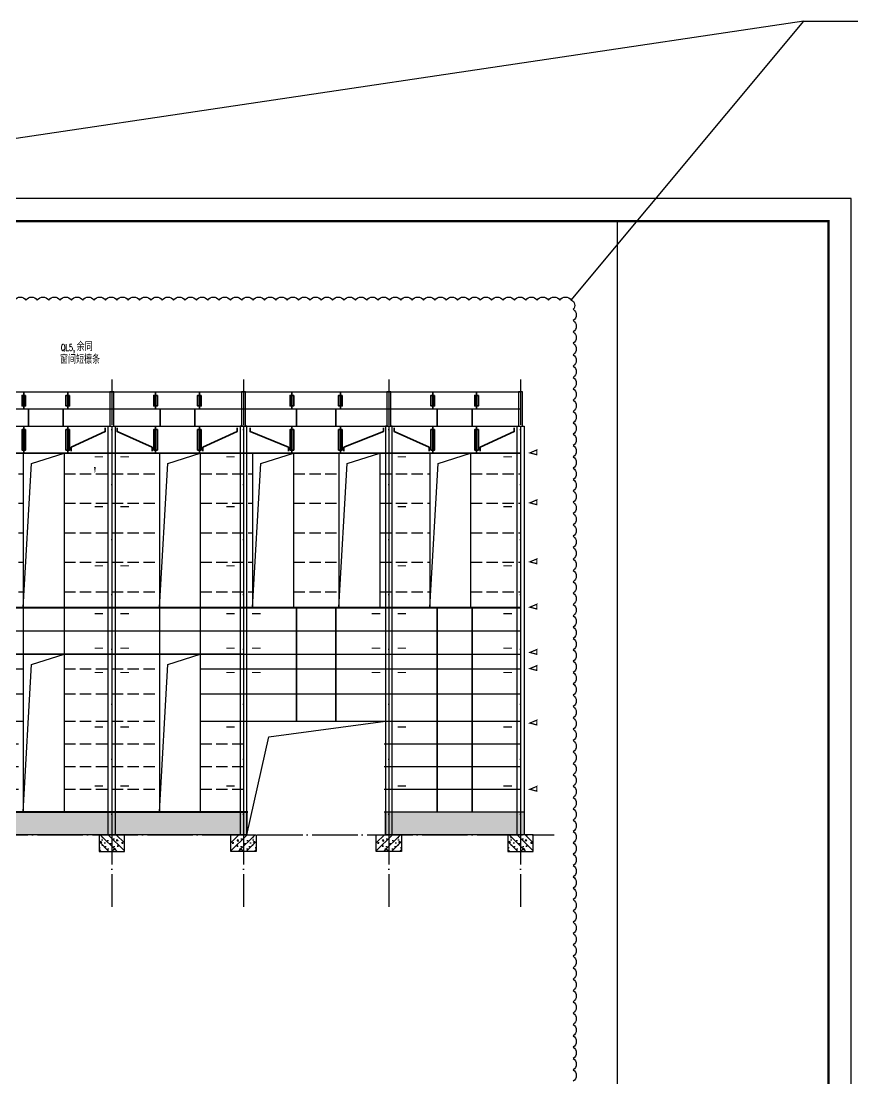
# Model space of a CAD drawing. Extents: x 95752 to 843522, y -411933 to 75567.
# Drawn here: x 770378 to 806988, y -67764 to -21178 of the extents above; entities that cross this region are included whole.
import ezdxf

# ---------------------------------------------------------------- set-up
doc = ezdxf.new("R2010")
doc.units = 0
doc.header["$LTSCALE"] = 1000
doc.header["$MEASUREMENT"] = 0
doc.linetypes.add('DASH', pattern=[0.35, 0.25, -0.1])
doc.linetypes.add('DOTE', pattern=[2.42, 2, -0.2, 0.02, -0.2])
for name, color, linetype in [('DIM_SYMB', 3, 'Continuous'), ('DOTE', 1, 'Continuous'), ('PUB_TITLE', 4, 'Continuous'), ('修改说明', 190, 'Continuous'), ('檩条', 4, 'Continuous'), ('钢柱', 6, 'Continuous')]:
    doc.layers.add(name, color=color, linetype=linetype)
doc.layers.add('拉杆', color=3, linetype='Continuous', lineweight=35)
doc.styles.add('_TCH_DIM', font='SIMPLEX', dxfattribs={"bigfont": 'GBCBIG'})

# ---------------------------------------------------------------- blocks, each defined once
blk = doc.blocks.new('qmlt3')
at = {"layer": '檩条', "color": 4}
for points in [[(432714, -644658), (486714, -644658)], [(432714, -645408), (486714, -645408)], [(432714, -646158), (486714, -646158)], [(434914, -647358), (434914, -655758)], [(436714, -647358), (436714, -655758)], [(438914, -647358), (438914, -654158)], [(440714, -647358), (440714, -654158)], [(442714, -647358), (442714, -654158)], [(444514, -647358), (444514, -654158)], [(446814, -647358), (446814, -655758)], [(448614, -647358), (448614, -655758)], [(452814, -647358), (452814, -655758)], [(454614, -647358), (454614, -655758)], [(456914, -647358), (456914, -654158)], [(458714, -647358), (458714, -654158)], [(460714, -647358), (460714, -654158)], [(462514, -647358), (462514, -654158)], [(464814, -647358), (464814, -655758)], [(466614, -647358), (466614, -655758)], [(470814, -647358), (470814, -655758)], [(472614, -647358), (472614, -655758)], [(474914, -647358), (474914, -654158)], [(476714, -647358), (476714, -654158)], [(478714, -647358), (478714, -654158)], [(480514, -647358), (480514, -654158)], [(482714, -647358), (482714, -654158)], [(484514, -647358), (484514, -654158)], [(432714, -655183), (486714, -655183)], [(434914, -655758), (434914, -663158)], [(436714, -655758), (436714, -663158)], [(446814, -655758), (446814, -663158)], [(448614, -655758), (448614, -663158)], [(452814, -655758), (452814, -663158)], [(454614, -655758), (454614, -663158)], [(464814, -655758), (464814, -663158)], [(466614, -655758), (466614, -663158)], [(470814, -655758), (470814, -663158)], [(472614, -655758), (472614, -663158)], [(438514, -656208), (444914, -656208)], [(456664, -656208), (462914, -656208)], [(474514, -656208), (486714, -656208)], [(436714, -656858), (446814, -656858)], [(454614, -656858), (464814, -656858)], [(472614, -656858), (486714, -656858)], [(436714, -657958), (446814, -657958)], [(454614, -657958), (464814, -657958)], [(472614, -657958), (486714, -657958)], [(436714, -659158), (446814, -659158)], [(454614, -659158), (464814, -659158)], [(472614, -659158), (486714, -659158)], [(480714, -660158), (486714, -660158)], [(480714, -661158), (486714, -661158)], [(480714, -662158), (486714, -662158)], [(480714, -663158), (486714, -663158)]]:
    blk.add_lwpolyline(points, dxfattribs=at)
at = {"layer": '檩条', "color": 2, "const_width": 80}
for points in [[(432714, -647358), (486714, -647358)], [(432714, -654158), (486714, -654158)], [(432714, -656208), (438364, -656208)], [(445064, -656208), (456514, -656208)], [(463064, -656208), (474514, -656208)], [(432714, -663158), (438714, -663158)], [(444714, -663158), (456714, -663158)], [(462714, -663158), (474714, -663158)]]:
    blk.add_lwpolyline(points, dxfattribs=at)
at = {"layer": '檩条', "color": 11, "linetype": 'DASH', "ltscale": 2}
for points in [[(432714, -648258), (434914, -648258)], [(436714, -648258), (438914, -648258)], [(440714, -648258), (442714, -648258)], [(444514, -648258), (446814, -648258)], [(448614, -648258), (452814, -648258)], [(454614, -648258), (456914, -648258)], [(458714, -648258), (460714, -648258)], [(462514, -648258), (464814, -648258)], [(466614, -648258), (470814, -648258)], [(472614, -648258), (474914, -648258)], [(476714, -648258), (478714, -648258)], [(480514, -648258), (482714, -648258)], [(484514, -648258), (486714, -648258)], [(432714, -649558), (434914, -649558)], [(436714, -649558), (438914, -649558)], [(440714, -649558), (442714, -649558)], [(444514, -649558), (446814, -649558)], [(448614, -649558), (452814, -649558)], [(454614, -649558), (456914, -649558)], [(458714, -649558), (460714, -649558)], [(462514, -649558), (464814, -649558)], [(466614, -649558), (470814, -649558)], [(472614, -649558), (474914, -649558)], [(476714, -649558), (478714, -649558)], [(480514, -649558), (482714, -649558)], [(484514, -649558), (486714, -649558)], [(432714, -650858), (434914, -650858)], [(436714, -650858), (438914, -650858)], [(440714, -650858), (442714, -650858)], [(444514, -650858), (446814, -650858)], [(448614, -650858), (452814, -650858)], [(454614, -650858), (456914, -650858)], [(458714, -650858), (460714, -650858)], [(462514, -650858), (464814, -650858)], [(466614, -650858), (470814, -650858)], [(472614, -650858), (474914, -650858)], [(476714, -650858), (478714, -650858)], [(480514, -650858), (482714, -650858)], [(484514, -650858), (486714, -650858)], [(432714, -652158), (434914, -652158)], [(436714, -652158), (438914, -652158)], [(440714, -652158), (442714, -652158)], [(444514, -652158), (446814, -652158)], [(448614, -652158), (452814, -652158)], [(454614, -652158), (456914, -652158)], [(458714, -652158), (460714, -652158)], [(462514, -652158), (464814, -652158)], [(466614, -652158), (470814, -652158)], [(472614, -652158), (474914, -652158)], [(476714, -652158), (478714, -652158)], [(480514, -652158), (482714, -652158)], [(484514, -652158), (486714, -652158)], [(432714, -653458), (434914, -653458)], [(436714, -653458), (438914, -653458)], [(440714, -653458), (442714, -653458)], [(444514, -653458), (446814, -653458)], [(448614, -653458), (452814, -653458)], [(454614, -653458), (456914, -653458)], [(458714, -653458), (460714, -653458)], [(462514, -653458), (464814, -653458)], [(466614, -653458), (470814, -653458)], [(472614, -653458), (474914, -653458)], [(476714, -653458), (478714, -653458)], [(480514, -653458), (482714, -653458)], [(484514, -653458), (486714, -653458)], [(432714, -656858), (434914, -656858)], [(448614, -656858), (452814, -656858)], [(466614, -656858), (470814, -656858)], [(432714, -657958), (434914, -657958)], [(448614, -657958), (452814, -657958)], [(466614, -657958), (470814, -657958)], [(432714, -659158), (434914, -659158)], [(448614, -659158), (452814, -659158)], [(466614, -659158), (470814, -659158)], [(432714, -660158), (434914, -660158)], [(436714, -660158), (438714, -660158)], [(444714, -660158), (446814, -660158)], [(448614, -660158), (452814, -660158)], [(454614, -660158), (456714, -660158)], [(462714, -660158), (464814, -660158)], [(466614, -660158), (470814, -660158)], [(472614, -660158), (474714, -660158)], [(432714, -661158), (434914, -661158)], [(436714, -661158), (438714, -661158)], [(444714, -661158), (446814, -661158)], [(448614, -661158), (452814, -661158)], [(454614, -661158), (456714, -661158)], [(462714, -661158), (464814, -661158)], [(466614, -661158), (470814, -661158)], [(472614, -661158), (474714, -661158)], [(432714, -662158), (434914, -662158)], [(436714, -662158), (438714, -662158)], [(444714, -662158), (446814, -662158)], [(448614, -662158), (452814, -662158)], [(454614, -662158), (456714, -662158)], [(462714, -662158), (464814, -662158)], [(466614, -662158), (470814, -662158)], [(472614, -662158), (474714, -662158)]]:
    blk.add_lwpolyline(points, dxfattribs=at)

msp = doc.modelspace()

# ---------------------------------------------------------------- hatches: boundary and pattern name
h = msp.add_hatch()
h.set_pattern_fill('AR-B816', color=251, scale=100, style=0)
h.set_pattern_definition([(0, (0, 0), (0, 121.3104), []), (90, (0, 0), (-121.3104, 121.3104), [121.3104, -121.3104])])
h.paths.add_polyline_path([(786414, -56009.4), (792514, -56009.4), (792514, -57009.4), (786414, -57009.4)])
h.paths.add_polyline_path([(768364, -56009.4), (780314, -56009.4), (780314, -57009.4), (768364, -57009.4)])
h.paths.add_polyline_path([(750414, -56009.4), (762314, -56009.4), (762314, -57009.4), (750414, -57009.4)])
h.paths.add_polyline_path([(738364, -56009.4), (744314, -56009.4), (744314, -57009.4), (738364, -57009.4)])
h = msp.add_hatch()
h.set_pattern_fill('钢筋混凝土', color=256, scale=100, style=0)
h.set_pattern_definition([(135, (1723373.47, 441626.53), (176.776695, 176.776695), []), (130, (1723373.47, 441626.5), (-717.26018, -62.75213), [75, -825]), (185, (1723373.5, 441626.5), (138.75133, 752.19213), [60, -660]), (79.5486, (1723313.7, 441621.3), (-578.5094, 689.43954), [63.7402, -701.1421]), (133.8158, (1723373.5, 441826.5), (-1067.24105, -165.519), [112.5, -1237.5]), (83.3644, (1723284.5, 441812.7), (-934.6627, 974.1179), [95.6103, -1051.713]), (188.8158, (1723373.5, 441826.5), (-934.662, 974.1186), [90, -990]), (159, (1723273.47, 441776.5), (-596.90705, -402.6189), [75, -825]), (214, (1723273.5, 441776.5), (-243.31533, 725.15005), [60, -660]), (108.5486, (1723223.7, 441743), (-840.22263, 322.5305), [63.7402, -701.1421]), (142.5, (1723373.47, 441626.53), (-12.159855, 332.893854), [0, -652, 0, -670, 0, -662.5]), (172.5, (1723373.47, 441626.53), (-263.06954, 394.41171), [0, -382, 0, -637, 0, -252.5]), (212.5, (1723596.47, 441626.53), (-533.822436, -22.55487), [0, -250, 0, -780, 0, -1035]), (222.5, (1723696.47, 441626.53), (-583.18617, 100.10498), [0, -325, 0, -518, 0, -735])])
h.paths.add_polyline_path([(774923.1, -57009.4), (773804.8, -57009.4), (773804.8, -57751.3), (774923.1, -57751.3)])
h = msp.add_hatch()
h.set_pattern_fill('钢筋混凝土', color=256, scale=100, style=0)
h.set_pattern_definition([(45, (-168845.55, 441626.53), (-176.776695, 176.776695), []), (50, (-168845.55, 441626.5), (717.26018, -62.75213), [75, -825]), (355, (-168845.55, 441626.5), (-138.75133, 752.19213), [60, -660]), (100.4514, (-168785.8, 441621.3), (578.5094, 689.43954), [63.7402, -701.1421]), (46.1842, (-168845.55, 441826.5), (1067.24105, -165.519), [112.5, -1237.5]), (96.6356, (-168756.6, 441812.7), (934.6627, 974.1179), [95.6103, -1051.713]), (351.1842, (-168845.5, 441826.5), (934.662, 974.1186), [90, -990]), (21, (-168745.55, 441776.5), (596.90705, -402.6189), [75, -825]), (326, (-168745.55, 441776.5), (243.31533, 725.15005), [60, -660]), (71.4514, (-168695.8, 441743), (840.22263, 322.5305), [63.7402, -701.1421]), (37.5, (-168845.55, 441626.53), (12.159855, 332.893854), [0, -652, 0, -670, 0, -662.5]), (7.5, (-168845.55, 441626.53), (263.06954, 394.41171), [0, -382, 0, -637, 0, -252.5]), (327.5, (-169068.55, 441626.53), (533.822436, -22.55487), [0, -250, 0, -780, 0, -1035]), (317.5, (-169168.55, 441626.53), (583.18617, 100.10498), [0, -325, 0, -518, 0, -735])])
h.paths.add_polyline_path([(779604.8, -57009.4), (780723.1, -57009.4), (780723.1, -57751.3), (779604.8, -57751.3)])
h = msp.add_hatch()
h.set_pattern_fill('钢筋混凝土', color=256, scale=100, style=0)
h.set_pattern_definition([(45, (-162445.55, 441626.53), (-176.776695, 176.776695), []), (50, (-162445.55, 441626.5), (717.26018, -62.75213), [75, -825]), (355, (-162445.55, 441626.5), (-138.75133, 752.19213), [60, -660]), (100.4514, (-162385.8, 441621.3), (578.5094, 689.43954), [63.7402, -701.1421]), (46.1842, (-162445.55, 441826.5), (1067.24105, -165.519), [112.5, -1237.5]), (96.6356, (-162356.6, 441812.7), (934.6627, 974.1179), [95.6103, -1051.713]), (351.1842, (-162445.5, 441826.5), (934.662, 974.1186), [90, -990]), (21, (-162345.55, 441776.5), (596.90705, -402.6189), [75, -825]), (326, (-162345.55, 441776.5), (243.31533, 725.15005), [60, -660]), (71.4514, (-162295.8, 441743), (840.22263, 322.5305), [63.7402, -701.1421]), (37.5, (-162445.55, 441626.53), (12.159855, 332.893854), [0, -652, 0, -670, 0, -662.5]), (7.5, (-162445.55, 441626.53), (263.06954, 394.41171), [0, -382, 0, -637, 0, -252.5]), (327.5, (-162668.55, 441626.53), (533.822436, -22.55487), [0, -250, 0, -780, 0, -1035]), (317.5, (-162768.55, 441626.53), (583.18617, 100.10498), [0, -325, 0, -518, 0, -735])])
h.paths.add_polyline_path([(786004.8, -57009.4), (787123.1, -57009.4), (787123.1, -57751.3), (786004.8, -57751.3)])
h = msp.add_hatch()
h.set_pattern_fill('钢筋混凝土', color=256, scale=100, style=0)
h.set_pattern_definition([(135, (1741373.47, 441626.53), (176.776695, 176.776695), []), (130, (1741373.47, 441626.5), (-717.26018, -62.75213), [75, -825]), (185, (1741373.5, 441626.5), (138.75133, 752.19213), [60, -660]), (79.5486, (1741313.7, 441621.3), (-578.5094, 689.43954), [63.7402, -701.1421]), (133.8158, (1741373.5, 441826.5), (-1067.24105, -165.519), [112.5, -1237.5]), (83.3644, (1741284.5, 441812.7), (-934.6627, 974.1179), [95.6103, -1051.713]), (188.8158, (1741373.5, 441826.5), (-934.662, 974.1186), [90, -990]), (159, (1741273.47, 441776.5), (-596.90705, -402.6189), [75, -825]), (214, (1741273.5, 441776.5), (-243.31533, 725.15005), [60, -660]), (108.5486, (1741223.7, 441743), (-840.22263, 322.5305), [63.7402, -701.1421]), (142.5, (1741373.47, 441626.53), (-12.159855, 332.893854), [0, -652, 0, -670, 0, -662.5]), (172.5, (1741373.47, 441626.53), (-263.06954, 394.41171), [0, -382, 0, -637, 0, -252.5]), (212.5, (1741596.47, 441626.53), (-533.822436, -22.55487), [0, -250, 0, -780, 0, -1035]), (222.5, (1741696.47, 441626.53), (-583.18617, 100.10498), [0, -325, 0, -518, 0, -735])])
h.paths.add_polyline_path([(792923.1, -57009.4), (791804.8, -57009.4), (791804.8, -57751.3), (792923.1, -57751.3)])

# ---------------------------------------------------------------- linework, layer by layer
at = {"color": 2}
msp.add_lwpolyline([(796614.8, -112089.5), (805914.8, -112089.5), (805914.8, -29989.5), (796614.8, -29989.5)], close=True, dxfattribs=at)
for points, const_width in [([(793079.8, -40064.9), (792771.6, -40194.2), (793073.6, -40274.4), (793079.8, -40064.9)], 53.6), ([(773982.9, -40364.3), (773607.4, -40364.3)], 50), ([(774745, -40364.3), (775120.5, -40364.3)], 50), ([(779782.9, -40364.3), (779407.4, -40364.3)], 50), ([(786945, -40364.2), (787320.5, -40364.2)], 50), ([(791982.9, -40364.4), (791607.4, -40364.4)], 50), ([(793079.8, -42264.9), (792771.6, -42394.2), (793073.6, -42474.4), (793079.8, -42264.9)], 53.6), ([(773982.9, -42564.3), (773607.4, -42564.3)], 50), ([(774745, -42564.3), (775120.5, -42564.3)], 50), ([(779782.9, -42564.3), (779407.4, -42564.3)], 50), ([(786945, -42564.2), (787320.5, -42564.2)], 50), ([(791982.9, -42564.4), (791607.4, -42564.4)], 50), ([(773982.9, -45164.3), (773607.4, -45164.3)], 50), ([(774745, -45164.3), (775120.5, -45164.3)], 50), ([(779782.9, -45164.3), (779407.4, -45164.3)], 50), ([(786945, -45164.2), (787320.5, -45164.2)], 50), ([(791982.9, -45164.4), (791607.4, -45164.4)], 50), ([(793079.8, -44864.9), (792771.6, -44994.2), (793073.6, -45074.4), (793079.8, -44864.9)], 53.6), ([(793079.8, -46859.4), (792771.6, -46988.8), (793073.6, -47068.9), (793079.8, -46859.4)], 53.6), ([(773982.9, -47274.6), (773607.4, -47274.6)], 50), ([(774745, -47274.6), (775120.5, -47274.6)], 50), ([(779782.9, -47274.6), (779407.4, -47274.6)], 50), ([(780545, -47274.6), (780920.5, -47274.6)], 50), ([(786182.9, -47274.5), (785807.4, -47274.5)], 50), ([(786945, -47274.5), (787320.5, -47274.5)], 50), ([(791982.9, -47274.6), (791607.4, -47274.6)], 50), ([(773982.9, -48797.8), (773607.4, -48797.8)], 50), ([(774745, -48797.8), (775120.5, -48797.8)], 50), ([(779782.9, -48797.8), (779407.4, -48797.8)], 50), ([(780545, -48797.8), (780920.5, -48797.8)], 50), ([(786182.9, -48797.7), (785807.4, -48797.7)], 50), ([(786945, -48797.7), (787320.5, -48797.7)], 50), ([(791982.9, -48797.8), (791607.4, -48797.8)], 50), ([(793079.8, -48854.5), (792771.6, -48983.9), (793073.6, -49064), (793079.8, -48854.5)], 53.6), ([(773982.9, -49864.3), (773607.4, -49864.3)], 50), ([(774745, -49864.3), (775120.5, -49864.3)], 50), ([(779782.9, -49864.3), (779407.4, -49864.3)], 50), ([(780545, -49864.3), (780920.5, -49864.3)], 50), ([(786182.9, -49864.2), (785807.4, -49864.2)], 50), ([(786945, -49864.2), (787320.5, -49864.2)], 50), ([(791982.9, -49864.4), (791607.4, -49864.4)], 50), ([(793079.8, -49564.9), (792771.6, -49694.2), (793073.6, -49774.4), (793079.8, -49564.9)], 53.6), ([(793079.8, -51964.9), (792771.6, -52094.2), (793073.6, -52174.4), (793079.8, -51964.9)], 53.6), ([(773982.9, -52264.3), (773607.4, -52264.3)], 50), ([(774745, -52264.3), (775120.5, -52264.3)], 50), ([(779782.9, -52264.3), (779407.4, -52264.3)], 50), ([(786945, -52264.2), (787320.5, -52264.2)], 50), ([(791982.9, -52264.4), (791607.4, -52264.4)], 50), ([(773982.9, -54864.3), (773607.4, -54864.3)], 50), ([(774745, -54864.3), (775120.5, -54864.3)], 50), ([(779782.9, -54864.3), (779407.4, -54864.3)], 50), ([(786945, -54864.2), (787320.5, -54864.2)], 50), ([(791982.9, -54864.4), (791607.4, -54864.4)], 50), ([(793079.8, -54882.8), (792771.6, -55012.2), (793073.6, -55092.3), (793079.8, -54882.8)], 53.6)]:
    msp.add_lwpolyline(points, dxfattribs=dict(const_width=const_width))
for points in [[(770464, -47009.4), (770827.2, -40663.6), (772264, -40209.4)], [(776464, -47009.4), (776827.2, -40663.6), (778264, -40209.4)], [(780564, -47009.4), (780927.2, -40663.6), (782364, -40209.4)], [(784364, -47009.4), (784727.2, -40663.6), (786164, -40209.4)], [(788364, -47009.4), (788727.2, -40663.6), (790164, -40209.4)], [(770464, -56009.4), (770827.2, -49513.6), (772264, -49059.4)], [(776464, -56009.4), (776827.2, -49513.6), (778264, -49059.4)], [(780314, -57009.4), (781278, -52700.6), (786414, -52009.4)]]:
    msp.add_lwpolyline(points)
at = {"color": 251}
for points in [[(768364, -56009.4), (780314, -56009.4), (780314, -57009.4), (768364, -57009.4)], [(786414, -56009.4), (792514, -56009.4), (792514, -57009.4), (786414, -57009.4)]]:
    msp.add_lwpolyline(points, close=True, dxfattribs=at)
for points in [[(774923.1, -57009.4), (773804.8, -57009.4), (773804.8, -57751.3), (774923.1, -57751.3)], [(779604.8, -57009.4), (780723.1, -57009.4), (780723.1, -57751.3), (779604.8, -57751.3)], [(786004.8, -57009.4), (787123.1, -57009.4), (787123.1, -57751.3), (786004.8, -57751.3)], [(792923.1, -57009.4), (791804.8, -57009.4), (791804.8, -57751.3), (792923.1, -57751.3)]]:
    msp.add_lwpolyline(points, close=True)
at = {"layer": 'DIM_SYMB'}
msp.add_lwpolyline([(771835.2, -35808.8, 0, 0, 0), (773625.8, -35808.8, 0, 0, 0), (773625.8, -41109.4, 0, 80, 0), (773625.8, -40809.4, 0, 0, 0)], format="xyseb", dxfattribs=at)
at = {"layer": 'DOTE', "linetype": 'DOTE'}
for p, q in [((774364, -36963.7), (774364, -60183.2)), ((780164, -36963.7), (780164, -60183.2)), ((786564, -36963.7), (786564, -60183.2)), ((792364, -36963.7), (792364, -60183.2)), ((737212.1, -57009.4), (793846.5, -57009.4))]:
    msp.add_line(p, q, dxfattribs=at)
at = {"layer": 'PUB_TITLE'}
msp.add_lwpolyline([(628614.8, -113089.5), (806914.8, -113089.5), (806914.8, -28989.5), (628614.8, -28989.5)], close=True, dxfattribs=at)
at = {"layer": 'PUB_TITLE', "const_width": 100}
msp.add_lwpolyline([(631114.8, -112089.5), (805914.8, -112089.5), (805914.8, -29989.5), (631114.8, -29989.5)], close=True, dxfattribs=at)
at = {"layer": '修改说明'}
for points in [[(804831.7, -21178), (732705.2, -31919.5)], [(794589.1, -33460.7), (804831.7, -21178), (843522.1, -21178)]]:
    msp.add_lwpolyline(points, dxfattribs=at)
msp.add_lwpolyline([(770089.1, -33460.7, -0.5206), (770589.1, -33460.7, -0.5206), (771089.1, -33460.7, -0.5206), (771589.1, -33460.7, -0.5206), (772089.1, -33460.7, -0.5206), (772589.1, -33460.7, -0.5206), (773089.1, -33460.7, -0.5206), (773589.1, -33460.7, -0.5206), (774089.1, -33460.7, -0.5206), (774589.1, -33460.7, -0.5206), (775089.1, -33460.7, -0.5206), (775589.1, -33460.7, -0.5206), (776089.1, -33460.7, -0.5206), (776589.1, -33460.7, -0.5206), (777089.1, -33460.7, -0.5206), (777589.1, -33460.7, -0.5206), (778089.1, -33460.7, -0.5206), (778589.1, -33460.7, -0.5206), (779089.1, -33460.7, -0.5206), (779589.1, -33460.7, -0.5206), (780089.1, -33460.7, -0.5206), (780589.1, -33460.7, -0.5206), (781089.1, -33460.7, -0.5206), (781589.1, -33460.7, -0.5206), (782089.1, -33460.7, -0.5206), (782589.1, -33460.7, -0.5206), (783089.1, -33460.7, -0.5206), (783589.1, -33460.7, -0.5206), (784089.1, -33460.7, -0.5206), (784589.1, -33460.7, -0.5206), (785089.1, -33460.7, -0.5206), (785589.1, -33460.7, -0.5206), (786089.1, -33460.7, -0.5206), (786589.1, -33460.7, -0.5206), (787089.1, -33460.7, -0.5206), (787589.1, -33460.7, -0.5206), (788089.1, -33460.7, -0.5206), (788589.1, -33460.7, -0.5206), (789089.1, -33460.7, -0.5206), (789589.1, -33460.7, -0.5206), (790089.1, -33460.7, -0.5206), (790589.1, -33460.7, -0.5206), (791089.1, -33460.7, -0.5206), (791589.1, -33460.7, -0.5206), (792089.1, -33460.7, -0.5206), (792589.1, -33460.7, -0.5206), (793089.1, -33460.7, -0.5206), (793589.1, -33460.7, -0.5206), (794089.1, -33460.7, -0.5206), (794589.1, -33460.7, -0.5206), (794682.1, -33867.8, -0.5206), (794682.1, -34367.8, -0.5206), (794682.1, -34867.8, -0.5206), (794682.1, -35367.8, -0.5206), (794682.1, -35867.8, -0.5206), (794682.1, -36367.8, -0.5206), (794682.1, -36867.8, -0.5206), (794682.1, -37367.8, -0.5206), (794682.1, -37867.8, -0.5206), (794682.1, -38367.8, -0.5206), (794682.1, -38867.8, -0.5206), (794682.1, -39367.8, -0.5206), (794682.1, -39867.8, -0.5206), (794682.1, -40367.8, -0.5206), (794682.1, -40867.8, -0.5206), (794682.1, -41367.8, -0.5206), (794682.1, -41867.8, -0.5206), (794682.1, -42367.8, -0.5206), (794682.1, -42867.8, -0.5206), (794682.1, -43367.8, -0.5206), (794682.1, -43867.8, -0.5206), (794682.1, -44367.8, -0.5206), (794682.1, -44867.8, -0.5206), (794682.1, -45367.8, -0.5206), (794682.1, -45867.8, -0.5206), (794682.1, -46367.8, -0.5206), (794682.1, -46867.8, -0.5206), (794682.1, -47367.8, -0.5206), (794682.1, -47867.8, -0.5206), (794682.1, -48367.8, -0.5206), (794682.1, -48867.8, -0.5206), (794682.1, -49367.8, -0.5206), (794682.1, -49867.8, -0.5206), (794682.1, -50367.8, -0.5206), (794682.1, -50867.8, -0.5206), (794682.1, -51367.8, -0.5206), (794682.1, -51867.8, -0.5206), (794682.1, -52367.8, -0.5206), (794682.1, -52867.8, -0.5206), (794682.1, -53367.8, -0.5206), (794682.1, -53867.8, -0.5206), (794682.1, -54367.8, -0.5206), (794682.1, -54867.8, -0.5206), (794682.1, -55367.8, -0.5206), (794682.1, -55867.8, -0.5206), (794682.1, -56367.8, -0.5206), (794682.1, -56867.8, -0.5206), (794682.1, -57367.8, -0.5206), (794682.1, -57867.8, -0.5206), (794682.1, -58367.8, -0.5206), (794682.1, -58867.8, -0.5206), (794682.1, -59367.8, -0.5206), (794682.1, -59867.8, -0.5206), (794682.1, -60367.8, -0.5206), (794682.1, -60867.8, -0.5206), (794682.1, -61367.8, -0.5206), (794682.1, -61867.8, -0.5206), (794682.1, -62367.8, -0.5206), (794682.1, -62867.8, -0.5206), (794682.1, -63367.8, -0.5206), (794682.1, -63867.8, -0.5206), (794682.1, -64367.8, -0.5206), (794682.1, -64867.8, -0.5206), (794682.1, -65367.8, -0.5206), (794682.1, -65867.8, -0.5206), (794682.1, -66367.8, -0.5206), (794682.1, -66867.8, -0.5206), (794682.1, -67367.8, -0.5206), (794682.1, -67867.8, -0.5206)], format="xyb", dxfattribs=at)
at = {"layer": '拉杆'}
for points in [[(770574.8, -37664.5), (770415.6, -37664.5), (770415.6, -38122.9), (770574.8, -38122.9)], [(772505.9, -37664.5), (772346.7, -37664.5), (772346.7, -38122.9), (772505.9, -38122.9)], [(776374.8, -37664.5), (776215.6, -37664.5), (776215.6, -38122.9), (776374.8, -38122.9)], [(778305.9, -37664.5), (778146.7, -37664.5), (778146.7, -38122.9), (778305.9, -38122.9)], [(782376.7, -37664.5), (782217.6, -37664.5), (782217.6, -38122.9), (782376.7, -38122.9)], [(784509.7, -37664.5), (784350.6, -37664.5), (784350.6, -38122.9), (784509.7, -38122.9)], [(788574.8, -37664.5), (788415.6, -37664.5), (788415.6, -38122.9), (788574.8, -38122.9)], [(790505.9, -37664.5), (790346.7, -37664.5), (790346.7, -38122.9), (790505.9, -38122.9)], [(770574.8, -39164.5), (770415.6, -39164.5), (770415.6, -40072.9), (770574.8, -40072.9)], [(772505.9, -39164.5), (772346.7, -39164.5), (772346.7, -40072.9), (772505.9, -40072.9)], [(776374.8, -39164.5), (776215.6, -39164.5), (776215.6, -40072.9), (776374.8, -40072.9)], [(778305.9, -39164.5), (778146.7, -39164.5), (778146.7, -40072.9), (778305.9, -40072.9)], [(782376.7, -39164.5), (782217.6, -39164.5), (782217.6, -40072.9), (782376.7, -40072.9)], [(784509.7, -39164.5), (784350.6, -39164.5), (784350.6, -40072.9), (784509.7, -40072.9)], [(788574.8, -39164.5), (788415.6, -39164.5), (788415.6, -40072.9), (788574.8, -40072.9)], [(790505.9, -39164.5), (790346.7, -39164.5), (790346.7, -40072.9), (790505.9, -40072.9)]]:
    msp.add_lwpolyline(points, close=True, dxfattribs=at)
at = {"layer": '拉杆', "color": 6}
for points in [[(770495, -38259.4), (770495, -37509.4)], [(772426.1, -38259.4), (772426.1, -37509.4)], [(776295, -38259.4), (776295, -37509.4)], [(778226.1, -38259.4), (778226.1, -37509.4)], [(782297, -38259.4), (782297, -37509.4)], [(784430, -38259.4), (784430, -37509.4)], [(788495, -38259.4), (788495, -37509.4)], [(790426.1, -38259.4), (790426.1, -37509.4)], [(770495, -40209.4), (770495, -39009.4)], [(772426.1, -40209.4), (772426.1, -39009.4)], [(776295, -40209.4), (776295, -39009.4)], [(778226.1, -40209.4), (778226.1, -39009.4)], [(782297, -40209.4), (782297, -39009.4)], [(784430, -40209.4), (784430, -39009.4)], [(788495, -40209.4), (788495, -39009.4)], [(790426.1, -40209.4), (790426.1, -39009.4)]]:
    msp.add_lwpolyline(points, dxfattribs=at)
at = {"layer": '拉杆'}
for points in [[(770696, -38259.4), (770696, -39009.4)], [(772226.1, -38259.4), (772226.1, -39009.4)], [(776496, -38259.4), (776496, -39009.4)], [(778026.1, -38259.4), (778026.1, -39009.4)], [(782498, -38259.4), (782498, -39009.4)], [(784230, -38259.4), (784230, -39009.4)], [(788696, -38259.4), (788696, -39009.4)], [(790226.1, -38259.4), (790226.1, -39009.4)], [(782498, -47009.4), (782498, -52009.4)], [(784230, -47009.4), (784230, -52009.4)], [(788696, -47009.4), (788696, -56009.4)], [(790226.1, -47009.4), (790226.1, -56009.4)]]:
    msp.add_lwpolyline(points, dxfattribs=at)
at = {"layer": '拉杆', "color": 2}
for points in [[(774080.7, -39084.6), (774080.7, -39256.3), (772580.7, -39946.2), (772580.7, -40122.5)], [(774599.2, -39084.6), (774599.2, -39256.3), (776140.9, -39946.2), (776140.9, -40122.5)], [(779880.7, -39084.6), (779880.7, -39256.3), (778380.7, -39946.2), (778380.7, -40122.5)], [(780456.6, -39084.6), (780456.6, -39256.3), (782142.8, -39946.2), (782142.8, -40122.5)], [(786322.8, -39084.6), (786322.8, -39256.3), (784584.5, -39946.2), (784584.5, -40122.5)], [(786799.2, -39084.6), (786799.2, -39256.3), (788340.9, -39946.2), (788340.9, -40122.5)], [(792080.7, -39084.6), (792080.7, -39256.3), (790580.7, -39946.2), (790580.7, -40122.5)]]:
    msp.add_lwpolyline(points, dxfattribs=at)
at = {"layer": '钢柱'}
for p, q in [((774364, -39010), (774363.9, -57009.4)), ((780164, -39010), (780164, -57009.4)), ((786564, -39010), (786564, -57009.4)), ((792364, -39010), (792363.9, -57009.4))]:
    msp.add_line(p, q, dxfattribs=at)
for points in [[(774275.9, -39010), (774452, -39010), (774452, -37510.1), (774275.9, -37510.1)], [(780075.9, -39010), (780252, -39010), (780252, -37510.1), (780075.9, -37510.1)], [(786475.9, -39010), (786652, -39010), (786652, -37510.1), (786475.9, -37510.1)], [(792275.9, -39010), (792452, -39010), (792452, -37510.1), (792275.9, -37510.1)], [(774514, -57009.4), (774214, -57009.4), (774214, -39010), (774514, -39010)], [(780014, -57009.4), (780314, -57009.4), (780314, -39010), (780014, -39010)], [(786414, -57009.4), (786714, -57009.4), (786714, -39010), (786414, -39010)], [(792514, -57009.4), (792214, -57009.4), (792214, -39010), (792514, -39010)]]:
    msp.add_lwpolyline(points, close=True, dxfattribs=at)

# ---------------------------------------------------------------- block references
msp.add_blockref('qmlt3', (305650.2, 607148.2))

# ---------------------------------------------------------------- texts
at = {"layer": 'DIM_SYMB', "color": 7, "style": '_TCH_DIM'}
for s, p in [('余同', (772818.8, -35703.8)), ('窗间短檩条', (772088.8, -36263.8))]:
    msp.add_text(s, height=352.59, dxfattribs=at).set_placement(p)
at = {"layer": 'DIM_SYMB', "color": 7, "style": '_TCH_DIM', "width": 0.705882}
msp.add_text('QL5,', height=297.5, dxfattribs=at).set_placement((772128.8, -35703.8))

doc.saveas('drawing.dxf')
